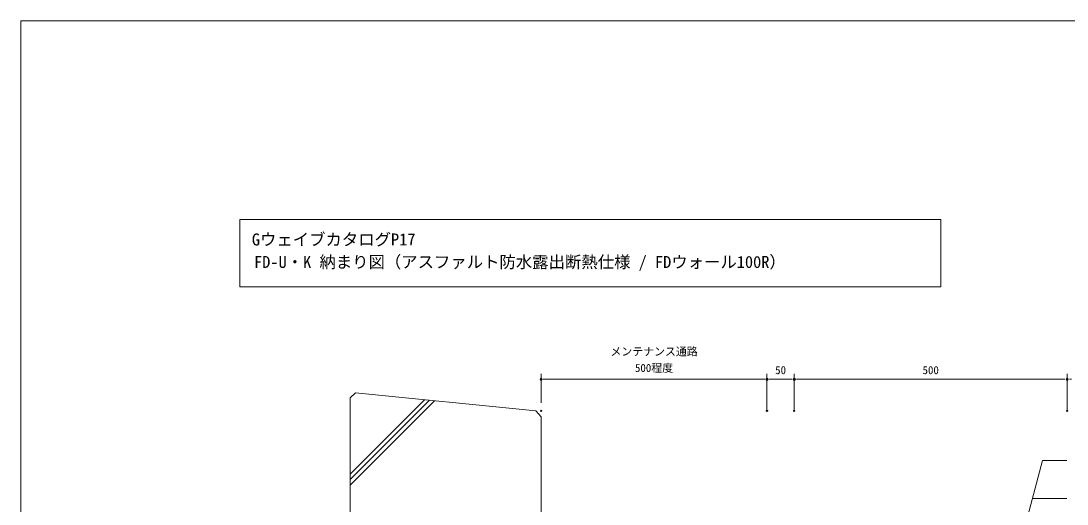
# Model space of a CAD drawing. Units: millimetres, scale not verified. Extents: x -1485 to 1485, y -1050 to 1050.
# Drawn here: x -1485 to 432, y 164 to 1050 of the extents above; entities that cross this region are included whole.
import ezdxf
from ezdxf.enums import TextEntityAlignment as Align

# ---------------------------------------------------------------- set-up
doc = ezdxf.new("R2010")
doc.units = ezdxf.units.MM
doc.header["$LTSCALE"] = 4
doc.header["$PDMODE"] = 32
doc.header["$PDSIZE"] = 2
for name, color, linetype, lineweight in [('0-0_0', 7, 'Continuous', 18), ('0-3_HATCH', 9, 'Continuous', 18), ('0-4_KUTAI', 3, 'Continuous', 18), ('0-9_sunpo', 7, 'Continuous', 18), ('0-A_MOJI', 7, 'Continuous', 18), ('0-E_DECKM', 7, 'Continuous', 18)]:
    doc.layers.add(name, color=color, linetype=linetype, lineweight=lineweight)
doc.layers.add('0-2_DEFPOINTS', color=7, linetype='Continuous')
doc.styles.add('ＭＳ ゴシック', font='')
doc.styles.get('ＭＳ ゴシック').set_extended_font_data('MS Gothic')

# ---------------------------------------------------------------- blocks, each defined once
blk = doc.blocks.new('_Dot')
at = {"layer": '0-0_0'}
for p, q in [((-0.5, 0), (-1, 0)), ((0.25, 0), (-0.25, 0))]:
    blk.add_line(p, q, dxfattribs=at)
blk.add_circle((0, 0), 0.25, dxfattribs=at)
blk = doc.blocks.new('D3')
at = {"layer": '0-2_DEFPOINTS'}
for p in [(1916.837, 1443.116), (1416.837, 1385.194), (1916.837, 1385.194)]:
    blk.add_point(p, dxfattribs=at)
at = {"layer": '0-9_sunpo'}
for p, q in [((1416.837, 1385.694), (1416.837, 1453.116)), ((1424.837, 1443.116), (1908.837, 1443.116)), ((1916.837, 1385.694), (1916.837, 1453.116))]:
    blk.add_line(p, q, dxfattribs=at)
at = {"layer": '0-9_sunpo', "xscale": 8, "yscale": 8, "rotation": 180}
blk.add_blockref('_Dot', (1416.837, 1443.116), dxfattribs=at)
at = {"layer": '0-9_sunpo', "xscale": 8, "yscale": 8}
blk.add_blockref('_Dot', (1916.837, 1443.116), dxfattribs=at)
at = {"layer": '0-9_sunpo', "style": 'ＭＳ ゴシック'}
blk.add_text('500', height=14.66, dxfattribs=at).set_placement((1651.837, 1448.116), align=Align.BOTTOM_LEFT)
blk = doc.blocks.new('D6')
at = {"layer": '0-2_DEFPOINTS'}
for p in [(1366.837, 1443.116), (953.111, 1385.194), (1366.837, 1385.194)]:
    blk.add_point(p, dxfattribs=at)
at = {"layer": '0-A_MOJI'}
for p, q in [((953.111, 1400.194), (953.111, 1453.116)), ((961.111, 1443.116), (1358.837, 1443.116)), ((1366.837, 1400.194), (1366.837, 1453.116))]:
    blk.add_line(p, q, dxfattribs=at)
at = {"layer": '0-A_MOJI', "xscale": 8, "yscale": 8, "rotation": 180}
blk.add_blockref('_Dot', (953.111, 1443.116), dxfattribs=at)
at = {"layer": '0-A_MOJI', "xscale": 8, "yscale": 8}
blk.add_blockref('_Dot', (1366.837, 1443.116), dxfattribs=at)
at = {"layer": '0-A_MOJI', "style": 'ＭＳ ゴシック'}
for s, p in [('メンテナンス通路', (1079.974, 1482.168)), ('500程度', (1124.974, 1452.168))]:
    blk.add_text(s, height=14.66, dxfattribs=at).set_placement(p, align=Align.BOTTOM_LEFT)
blk = doc.blocks.new('D8')
at = {"layer": '0-2_DEFPOINTS'}
for p in [(1416.837, 1443.116), (1366.837, 1385.194), (1416.837, 1385.194)]:
    blk.add_point(p, dxfattribs=at)
at = {"layer": '0-9_sunpo'}
for p, q in [((1366.837, 1385.694), (1366.837, 1453.116)), ((1374.837, 1443.116), (1408.837, 1443.116)), ((1416.837, 1385.694), (1416.837, 1453.116))]:
    blk.add_line(p, q, dxfattribs=at)
at = {"layer": '0-9_sunpo', "xscale": 8, "yscale": 8, "rotation": 180}
blk.add_blockref('_Dot', (1366.837, 1443.116), dxfattribs=at)
at = {"layer": '0-9_sunpo', "xscale": 8, "yscale": 8}
blk.add_blockref('_Dot', (1416.837, 1443.116), dxfattribs=at)
at = {"layer": '0-9_sunpo', "style": 'ＭＳ ゴシック'}
blk.add_text('50', height=14.66, dxfattribs=at).set_placement((1381.837, 1448.116), align=Align.BOTTOM_LEFT)

msp = doc.modelspace()

# ---------------------------------------------------------------- linework, layer by layer
at = {"layer": '0-0_0'}
msp.add_lwpolyline([(-1485, -1050), (1485, -1050), (1485, 1050), (-1485, 1050)], close=True, dxfattribs=at)
at = {"layer": '0-3_HATCH'}
for p, q in [((-881.889, 219.199), (-745.526, 355.563)), ((-881.889, 209.199), (-736.435, 354.654)), ((-881.889, 199.199), (-727.344, 353.745))]:
    msp.add_line(p, q, dxfattribs=at)
at = {"layer": '0-4_KUTAI'}
msp.add_lwpolyline([(-594.389, 134.199), (-541.889, 134.199), (-531.889, 144.199), (-531.889, 324.199), (-541.84, 335.194), (-871.939, 368.204), (-881.889, 359.199), (-881.889, -465.801)], dxfattribs=at)
at = {"layer": '0-A_MOJI'}
for p, q in [((260.243, -228.801), (386.941, 244.042)), ((386.941, 244.042), (431.507, 244.042)), ((368.301, 174.477), (431.507, 174.477))]:
    msp.add_line(p, q, dxfattribs=at)
msp.add_lwpolyline([(-1083.697, 562.699), (200.627, 562.699), (200.627, 685.766), (-1083.697, 685.766)], close=True, dxfattribs=at)
at = {"layer": '0-E_DECKM'}
msp.add_line((-68.163, 378.821), (-68.163, 335.194), dxfattribs=at)

# ---------------------------------------------------------------- block references
at = {"layer": '0-9_sunpo'}
for name in ['D8', 'D3']:
    msp.add_blockref(name, (-1485, -1050), dxfattribs=at)
at = {"layer": '0-9_sunpo', "xscale": 8, "yscale": 8, "rotation": 180}
msp.add_blockref('_Dot', (431.837, 393.116), dxfattribs=at)
at = {"layer": '0-A_MOJI'}
msp.add_blockref('D6', (-1485, -1050), dxfattribs=at)

# ---------------------------------------------------------------- texts
at = {"layer": '0-A_MOJI', "style": 'ＭＳ ゴシック'}
for s, p in [('GウェイブカタログP17', (-1061.949, 631.791)), ('FD-U・K 納まり図（アスファルト防水露出断熱仕様 / FDウォール100R）', (-1057.92, 590.579))]:
    msp.add_text(s, height=21.99, dxfattribs=at).set_placement(p, align=Align.BOTTOM_LEFT)

doc.saveas('drawing.dxf')
